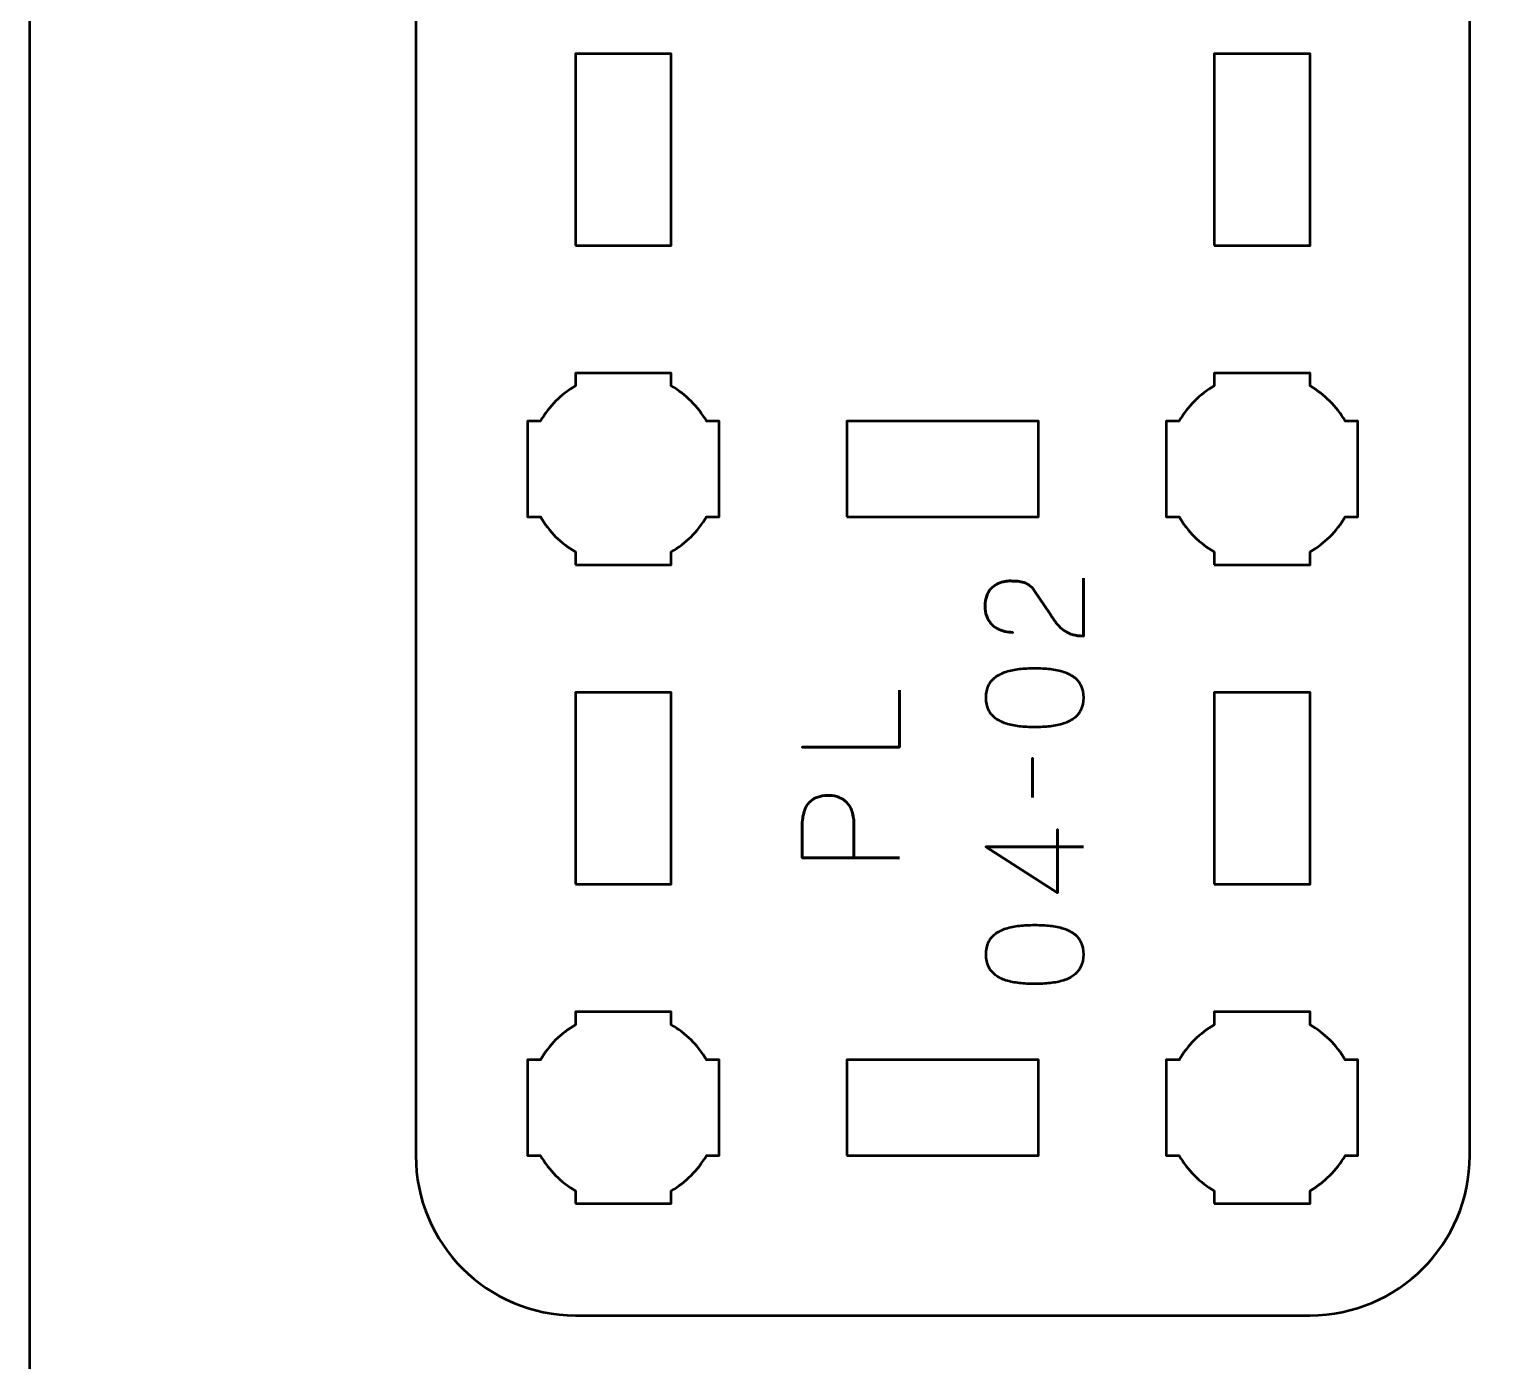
# Model space of a CAD drawing. Header units: centimetres. Extents: x -21 to 0, y -29.7 to 0.
# Drawn here: x -21 to -16.388, y -23.142 to -18.974 of the extents above; entities that cross this region are included whole.
import ezdxf

# ---------------------------------------------------------------- set-up
doc = ezdxf.new("R2010")
doc.units = ezdxf.units.CM
doc.header["$MEASUREMENT"] = 0
doc.layers.add('Layer 1', color=7, linetype='Continuous')

msp = doc.modelspace()

# ---------------------------------------------------------------- linework, layer by layer
at = {"layer": 'Layer 1', "color": 1, "lineweight": 53}
msp.add_open_spline([(-21.00003, -29.19995), (-21.00003, -29.19995), (-21.00003, -5.29992), (-21.00003, -5.29992), (-21.00003, -5.29992), (-21.00003, -5.21709), (-20.93286, -5.14992), (-20.85003, -5.14992), (-20.85003, -5.14992), (-20.7672, -5.14992), (-20.70003, -5.08275), (-20.70003, -4.99992), (-20.70003, -4.99992), (-20.70003, -4.91709), (-20.7672, -4.84992), (-20.85003, -4.84992), (-20.85003, -4.84992), (-20.93286, -4.84992), (-21.00003, -4.78275), (-21.00003, -4.69992), (-21.00003, -4.69992), (-21.00003, -4.61709), (-20.93286, -4.54992), (-20.85003, -4.54992), (-20.85003, -4.54992), (-20.7672, -4.54992), (-20.70003, -4.48275), (-20.70003, -4.39992), (-20.70003, -4.39992), (-20.70003, -4.31709), (-20.7672, -4.24992), (-20.85003, -4.24992), (-20.85003, -4.24992), (-20.93286, -4.24992), (-21.00003, -4.18275), (-21.00003, -4.09992), (-21.00003, -4.09992), (-21.00003, -4.01709), (-20.93286, -3.94992), (-20.85003, -3.94992), (-20.85003, -3.94992), (-20.7672, -3.94992), (-20.70003, -3.88275), (-20.70003, -3.79992), (-20.70003, -3.79992), (-20.70003, -3.71709), (-20.7672, -3.64992), (-20.85003, -3.64992), (-20.85003, -3.64992), (-20.93286, -3.64992), (-21.00003, -3.58275), (-21.00003, -3.49992), (-21.00003, -3.49992), (-21.00003, -3.41709), (-20.93286, -3.34992), (-20.85003, -3.34992), (-20.85003, -3.34992), (-20.7672, -3.34992), (-20.70003, -3.28275), (-20.70003, -3.19992), (-20.70003, -3.19992), (-20.70003, -3.11709), (-20.7672, -3.04992), (-20.85003, -3.04992), (-20.85003, -3.04992), (-20.93286, -3.04992), (-21.00003, -2.98275), (-21.00003, -2.89992), (-21.00003, -2.89992), (-21.00003, -2.81709), (-20.93286, -2.74992), (-20.85003, -2.74992), (-20.85003, -2.74992), (-20.7672, -2.74992), (-20.70003, -2.68275), (-20.70003, -2.59992), (-20.70003, -2.59992), (-20.70003, -2.51709), (-20.7672, -2.44992), (-20.85003, -2.44992), (-20.85003, -2.44992), (-20.93286, -2.44992), (-21.00003, -2.38275), (-21.00003, -2.29992), (-21.00003, -2.29992), (-21.00003, -2.21709), (-20.93286, -2.14992), (-20.85003, -2.14992), (-20.85003, -2.14992), (-20.7672, -2.14992), (-20.70003, -2.08275), (-20.70003, -1.99992), (-20.70003, -1.99992), (-20.70003, -1.91709), (-20.7672, -1.84992), (-20.85003, -1.84992), (-20.85003, -1.84992), (-20.93286, -1.84992), (-21.00003, -1.78275), (-21.00003, -1.69992), (-21.00003, -1.69992), (-21.00003, -1.61709), (-20.93286, -1.54992), (-20.85003, -1.54992), (-20.85003, -1.54992), (-20.7672, -1.54992), (-20.70003, -1.48275), (-20.70003, -1.39992), (-20.70003, -1.39992), (-20.70003, -1.31709), (-20.7672, -1.24992), (-20.85003, -1.24992), (-20.85003, -1.24992), (-20.93286, -1.24992), (-21.00003, -1.18275), (-21.00003, -1.09992), (-21.00003, -1.09992), (-21.00003, -1.09992), (-21.00003, -0.49992), (-21.00003, -0.49992), (-21.00003, -0.49992), (-21.00003, -0.22295), (-20.77694, 0.00004), (-20.49994, 0.00004), (-20.49994, 0.00004), (-20.49994, 0.00004), (-0.50008, 0.00004), (-0.50008, 0.00004), (-0.50008, 0.00004), (-0.22294, 0.00004), (0.00002, -0.22295), (0.00002, -0.49992), (0.00002, -0.49992), (0.00002, -0.49992), (0.00002, -29.19995), (0.00002, -29.19995), (0.00002, -29.19995), (0.00002, -29.47695), (-0.22294, -29.70004), (-0.50008, -29.70004), (-0.50008, -29.70004), (-0.50008, -29.70004), (-20.49994, -29.70004), (-20.49994, -29.70004), (-20.49994, -29.70004), (-20.77694, -29.70004), (-21.00003, -29.47695), (-21.00003, -29.19995)], degree=3, knots=[0, 0, 0, 0, 0.027027, 0.027027, 0.027027, 0.027027, 0.0540541, 0.0540541, 0.0540541, 0.0540541, 0.0810811, 0.0810811, 0.0810811, 0.0810811, 0.1081081, 0.1081081, 0.1081081, 0.1081081, 0.1351351, 0.1351351, 0.1351351, 0.1351351, 0.1621622, 0.1621622, 0.1621622, 0.1621622, 0.1891892, 0.1891892, 0.1891892, 0.1891892, 0.2162162, 0.2162162, 0.2162162, 0.2162162, 0.2432432, 0.2432432, 0.2432432, 0.2432432, 0.2702703, 0.2702703, 0.2702703, 0.2702703, 0.2972973, 0.2972973, 0.2972973, 0.2972973, 0.3243243, 0.3243243, 0.3243243, 0.3243243, 0.3513514, 0.3513514, 0.3513514, 0.3513514, 0.3783784, 0.3783784, 0.3783784, 0.3783784, 0.4054054, 0.4054054, 0.4054054, 0.4054054, 0.4324324, 0.4324324, 0.4324324, 0.4324324, 0.4594595, 0.4594595, 0.4594595, 0.4594595, 0.4864865, 0.4864865, 0.4864865, 0.4864865, 0.5135135, 0.5135135, 0.5135135, 0.5135135, 0.5405405, 0.5405405, 0.5405405, 0.5405405, 0.5675676, 0.5675676, 0.5675676, 0.5675676, 0.5945946, 0.5945946, 0.5945946, 0.5945946, 0.6216216, 0.6216216, 0.6216216, 0.6216216, 0.6486486, 0.6486486, 0.6486486, 0.6486486, 0.6756757, 0.6756757, 0.6756757, 0.6756757, 0.7027027, 0.7027027, 0.7027027, 0.7027027, 0.7297297, 0.7297297, 0.7297297, 0.7297297, 0.7567568, 0.7567568, 0.7567568, 0.7567568, 0.7837838, 0.7837838, 0.7837838, 0.7837838, 0.8108108, 0.8108108, 0.8108108, 0.8108108, 0.8378378, 0.8378378, 0.8378378, 0.8378378, 0.8648649, 0.8648649, 0.8648649, 0.8648649, 0.8918919, 0.8918919, 0.8918919, 0.8918919, 0.9189189, 0.9189189, 0.9189189, 0.9189189, 0.9459459, 0.9459459, 0.9459459, 0.9459459, 0.972973, 0.972973, 0.972973, 0.972973, 1, 1, 1, 1], dxfattribs=at)
at = {"layer": 'Layer 1', "color": 3, "lineweight": 53}
msp.add_open_spline([(-16.99027, -23.00017), (-16.99027, -23.00017), (-19.29027, -23.00017), (-19.29027, -23.00017), (-19.29027, -23.00017), (-19.56636, -23.00017), (-19.79027, -22.77626), (-19.79027, -22.50017), (-19.79027, -22.50017), (-19.79027, -22.50017), (-19.79027, -16.20017), (-19.79027, -16.20017), (-19.79027, -16.20017), (-19.79027, -15.92408), (-19.56636, -15.70017), (-19.29027, -15.70017), (-19.29027, -15.70017), (-19.29027, -15.70017), (-16.99027, -15.70017), (-16.99027, -15.70017), (-16.99027, -15.70017), (-16.71418, -15.70017), (-16.49027, -15.92408), (-16.49027, -16.20017), (-16.49027, -16.20017), (-16.49027, -16.20017), (-16.49027, -22.50017), (-16.49027, -22.50017), (-16.49027, -22.50017), (-16.49027, -22.77626), (-16.71418, -23.00017), (-16.99027, -23.00017)], degree=3, knots=[0, 0, 0, 0, 0.125, 0.125, 0.125, 0.125, 0.25, 0.25, 0.25, 0.25, 0.375, 0.375, 0.375, 0.375, 0.5, 0.5, 0.5, 0.5, 0.625, 0.625, 0.625, 0.625, 0.75, 0.75, 0.75, 0.75, 0.875, 0.875, 0.875, 0.875, 1, 1, 1, 1], dxfattribs=at)
at = {"layer": 'Layer 1', "lineweight": 53}
for points, knots in [([(-19.29027, -19.65017), (-19.29027, -19.65017), (-19.29027, -19.05017), (-19.29027, -19.05017), (-19.29027, -19.05017), (-19.29027, -19.05017), (-18.99027, -19.05017), (-18.99027, -19.05017), (-18.99027, -19.05017), (-18.99027, -19.05017), (-18.99027, -19.65017), (-18.99027, -19.65017), (-18.99027, -19.65017), (-18.99027, -19.65017), (-19.29027, -19.65017), (-19.29027, -19.65017)], [0, 0, 0, 0, 0.25, 0.25, 0.25, 0.25, 0.5, 0.5, 0.5, 0.5, 0.75, 0.75, 0.75, 0.75, 1, 1, 1, 1]), ([(-17.29027, -19.65017), (-17.29027, -19.65017), (-17.29027, -19.05017), (-17.29027, -19.05017), (-17.29027, -19.05017), (-17.29027, -19.05017), (-16.99027, -19.05017), (-16.99027, -19.05017), (-16.99027, -19.05017), (-16.99027, -19.05017), (-16.99027, -19.65017), (-16.99027, -19.65017), (-16.99027, -19.65017), (-16.99027, -19.65017), (-17.29027, -19.65017), (-17.29027, -19.65017)], [0, 0, 0, 0, 0.25, 0.25, 0.25, 0.25, 0.5, 0.5, 0.5, 0.5, 0.75, 0.75, 0.75, 0.75, 1, 1, 1, 1]), ([(-19.29027, -20.65017), (-19.29027, -20.65017), (-19.29027, -20.61002), (-19.29027, -20.61002), (-19.29027, -20.61002), (-19.3358, -20.58367), (-19.37377, -20.5457), (-19.40012, -20.50017), (-19.40012, -20.50017), (-19.40012, -20.50017), (-19.44027, -20.50017), (-19.44027, -20.50017), (-19.44027, -20.50017), (-19.44027, -20.50017), (-19.44027, -20.35017), (-19.44027, -20.35017), (-19.44027, -20.35017), (-19.44027, -20.35017), (-19.44027, -20.20017), (-19.44027, -20.20017), (-19.44027, -20.20017), (-19.44027, -20.20017), (-19.40012, -20.20017), (-19.40012, -20.20017), (-19.40012, -20.20017), (-19.37377, -20.15464), (-19.3358, -20.11667), (-19.29027, -20.09032), (-19.29027, -20.09032), (-19.29027, -20.09032), (-19.29027, -20.05017), (-19.29027, -20.05017), (-19.29027, -20.05017), (-19.29027, -20.05017), (-19.14027, -20.05017), (-19.14027, -20.05017), (-19.14027, -20.05017), (-19.14027, -20.05017), (-18.99027, -20.05017), (-18.99027, -20.05017), (-18.99027, -20.05017), (-18.99027, -20.05017), (-18.99027, -20.09032), (-18.99027, -20.09032), (-18.99027, -20.09032), (-18.94474, -20.11667), (-18.90677, -20.15464), (-18.88042, -20.20017), (-18.88042, -20.20017), (-18.88042, -20.20017), (-18.84027, -20.20017), (-18.84027, -20.20017), (-18.84027, -20.20017), (-18.84027, -20.20017), (-18.84027, -20.35017), (-18.84027, -20.35017), (-18.84027, -20.35017), (-18.84027, -20.35017), (-18.84027, -20.50017), (-18.84027, -20.50017), (-18.84027, -20.50017), (-18.84027, -20.50017), (-18.88042, -20.50017), (-18.88042, -20.50017), (-18.88042, -20.50017), (-18.90677, -20.5457), (-18.94474, -20.58367), (-18.99027, -20.61002), (-18.99027, -20.61002), (-18.99027, -20.61002), (-18.99027, -20.65017), (-18.99027, -20.65017), (-18.99027, -20.65017), (-18.99027, -20.65017), (-19.14027, -20.65017), (-19.14027, -20.65017), (-19.14027, -20.65017), (-19.14027, -20.65017), (-19.29027, -20.65017), (-19.29027, -20.65017)], [0, 0, 0, 0, 0.05, 0.05, 0.05, 0.05, 0.1, 0.1, 0.1, 0.1, 0.15, 0.15, 0.15, 0.15, 0.2, 0.2, 0.2, 0.2, 0.25, 0.25, 0.25, 0.25, 0.3, 0.3, 0.3, 0.3, 0.35, 0.35, 0.35, 0.35, 0.4, 0.4, 0.4, 0.4, 0.45, 0.45, 0.45, 0.45, 0.5, 0.5, 0.5, 0.5, 0.55, 0.55, 0.55, 0.55, 0.6, 0.6, 0.6, 0.6, 0.65, 0.65, 0.65, 0.65, 0.7, 0.7, 0.7, 0.7, 0.75, 0.75, 0.75, 0.75, 0.8, 0.8, 0.8, 0.8, 0.85, 0.85, 0.85, 0.85, 0.9, 0.9, 0.9, 0.9, 0.95, 0.95, 0.95, 0.95, 1, 1, 1, 1]), ([(-17.29027, -20.65017), (-17.29027, -20.65017), (-17.29027, -20.61002), (-17.29027, -20.61002), (-17.29027, -20.61002), (-17.3358, -20.58367), (-17.37377, -20.5457), (-17.40012, -20.50017), (-17.40012, -20.50017), (-17.40012, -20.50017), (-17.44027, -20.50017), (-17.44027, -20.50017), (-17.44027, -20.50017), (-17.44027, -20.50017), (-17.44027, -20.35017), (-17.44027, -20.35017), (-17.44027, -20.35017), (-17.44027, -20.35017), (-17.44027, -20.20017), (-17.44027, -20.20017), (-17.44027, -20.20017), (-17.44027, -20.20017), (-17.40012, -20.20017), (-17.40012, -20.20017), (-17.40012, -20.20017), (-17.37377, -20.15464), (-17.3358, -20.11667), (-17.29027, -20.09032), (-17.29027, -20.09032), (-17.29027, -20.09032), (-17.29027, -20.05017), (-17.29027, -20.05017), (-17.29027, -20.05017), (-17.29027, -20.05017), (-17.14027, -20.05017), (-17.14027, -20.05017), (-17.14027, -20.05017), (-17.14027, -20.05017), (-16.99027, -20.05017), (-16.99027, -20.05017), (-16.99027, -20.05017), (-16.99027, -20.05017), (-16.99027, -20.09032), (-16.99027, -20.09032), (-16.99027, -20.09032), (-16.94474, -20.11667), (-16.90677, -20.15464), (-16.88042, -20.20017), (-16.88042, -20.20017), (-16.88042, -20.20017), (-16.84027, -20.20017), (-16.84027, -20.20017), (-16.84027, -20.20017), (-16.84027, -20.20017), (-16.84027, -20.35017), (-16.84027, -20.35017), (-16.84027, -20.35017), (-16.84027, -20.35017), (-16.84027, -20.50017), (-16.84027, -20.50017), (-16.84027, -20.50017), (-16.84027, -20.50017), (-16.88042, -20.50017), (-16.88042, -20.50017), (-16.88042, -20.50017), (-16.90677, -20.5457), (-16.94474, -20.58367), (-16.99027, -20.61002), (-16.99027, -20.61002), (-16.99027, -20.61002), (-16.99027, -20.65017), (-16.99027, -20.65017), (-16.99027, -20.65017), (-16.99027, -20.65017), (-17.14027, -20.65017), (-17.14027, -20.65017), (-17.14027, -20.65017), (-17.14027, -20.65017), (-17.29027, -20.65017), (-17.29027, -20.65017)], [0, 0, 0, 0, 0.05, 0.05, 0.05, 0.05, 0.1, 0.1, 0.1, 0.1, 0.15, 0.15, 0.15, 0.15, 0.2, 0.2, 0.2, 0.2, 0.25, 0.25, 0.25, 0.25, 0.3, 0.3, 0.3, 0.3, 0.35, 0.35, 0.35, 0.35, 0.4, 0.4, 0.4, 0.4, 0.45, 0.45, 0.45, 0.45, 0.5, 0.5, 0.5, 0.5, 0.55, 0.55, 0.55, 0.55, 0.6, 0.6, 0.6, 0.6, 0.65, 0.65, 0.65, 0.65, 0.7, 0.7, 0.7, 0.7, 0.75, 0.75, 0.75, 0.75, 0.8, 0.8, 0.8, 0.8, 0.85, 0.85, 0.85, 0.85, 0.9, 0.9, 0.9, 0.9, 0.95, 0.95, 0.95, 0.95, 1, 1, 1, 1]), ([(-18.44027, -20.50017), (-18.44027, -20.50017), (-18.44027, -20.20017), (-18.44027, -20.20017), (-18.44027, -20.20017), (-18.44027, -20.20017), (-17.84027, -20.20017), (-17.84027, -20.20017), (-17.84027, -20.20017), (-17.84027, -20.20017), (-17.84027, -20.50017), (-17.84027, -20.50017), (-17.84027, -20.50017), (-17.84027, -20.50017), (-18.44027, -20.50017), (-18.44027, -20.50017)], [0, 0, 0, 0, 0.25, 0.25, 0.25, 0.25, 0.5, 0.5, 0.5, 0.5, 0.75, 0.75, 0.75, 0.75, 1, 1, 1, 1]), ([(-19.29027, -21.65017), (-19.29027, -21.65017), (-19.29027, -21.05017), (-19.29027, -21.05017), (-19.29027, -21.05017), (-19.29027, -21.05017), (-18.99027, -21.05017), (-18.99027, -21.05017), (-18.99027, -21.05017), (-18.99027, -21.05017), (-18.99027, -21.65017), (-18.99027, -21.65017), (-18.99027, -21.65017), (-18.99027, -21.65017), (-19.29027, -21.65017), (-19.29027, -21.65017)], [0, 0, 0, 0, 0.25, 0.25, 0.25, 0.25, 0.5, 0.5, 0.5, 0.5, 0.75, 0.75, 0.75, 0.75, 1, 1, 1, 1]), ([(-17.29027, -21.65017), (-17.29027, -21.65017), (-17.29027, -21.05017), (-17.29027, -21.05017), (-17.29027, -21.05017), (-17.29027, -21.05017), (-16.99027, -21.05017), (-16.99027, -21.05017), (-16.99027, -21.05017), (-16.99027, -21.05017), (-16.99027, -21.65017), (-16.99027, -21.65017), (-16.99027, -21.65017), (-16.99027, -21.65017), (-17.29027, -21.65017), (-17.29027, -21.65017)], [0, 0, 0, 0, 0.25, 0.25, 0.25, 0.25, 0.5, 0.5, 0.5, 0.5, 0.75, 0.75, 0.75, 0.75, 1, 1, 1, 1]), ([(-19.29027, -22.65017), (-19.29027, -22.65017), (-19.29027, -22.61002), (-19.29027, -22.61002), (-19.29027, -22.61002), (-19.3358, -22.58367), (-19.37377, -22.5457), (-19.40012, -22.50017), (-19.40012, -22.50017), (-19.40012, -22.50017), (-19.44027, -22.50017), (-19.44027, -22.50017), (-19.44027, -22.50017), (-19.44027, -22.50017), (-19.44027, -22.35017), (-19.44027, -22.35017), (-19.44027, -22.35017), (-19.44027, -22.35017), (-19.44027, -22.20017), (-19.44027, -22.20017), (-19.44027, -22.20017), (-19.44027, -22.20017), (-19.40012, -22.20017), (-19.40012, -22.20017), (-19.40012, -22.20017), (-19.37377, -22.15464), (-19.3358, -22.11667), (-19.29027, -22.09032), (-19.29027, -22.09032), (-19.29027, -22.09032), (-19.29027, -22.05017), (-19.29027, -22.05017), (-19.29027, -22.05017), (-19.29027, -22.05017), (-19.14027, -22.05017), (-19.14027, -22.05017), (-19.14027, -22.05017), (-19.14027, -22.05017), (-18.99027, -22.05017), (-18.99027, -22.05017), (-18.99027, -22.05017), (-18.99027, -22.05017), (-18.99027, -22.09032), (-18.99027, -22.09032), (-18.99027, -22.09032), (-18.94474, -22.11667), (-18.90677, -22.15464), (-18.88042, -22.20017), (-18.88042, -22.20017), (-18.88042, -22.20017), (-18.84027, -22.20017), (-18.84027, -22.20017), (-18.84027, -22.20017), (-18.84027, -22.20017), (-18.84027, -22.35017), (-18.84027, -22.35017), (-18.84027, -22.35017), (-18.84027, -22.35017), (-18.84027, -22.50017), (-18.84027, -22.50017), (-18.84027, -22.50017), (-18.84027, -22.50017), (-18.88042, -22.50017), (-18.88042, -22.50017), (-18.88042, -22.50017), (-18.90677, -22.5457), (-18.94474, -22.58367), (-18.99027, -22.61002), (-18.99027, -22.61002), (-18.99027, -22.61002), (-18.99027, -22.65017), (-18.99027, -22.65017), (-18.99027, -22.65017), (-18.99027, -22.65017), (-19.14027, -22.65017), (-19.14027, -22.65017), (-19.14027, -22.65017), (-19.14027, -22.65017), (-19.29027, -22.65017), (-19.29027, -22.65017)], [0, 0, 0, 0, 0.05, 0.05, 0.05, 0.05, 0.1, 0.1, 0.1, 0.1, 0.15, 0.15, 0.15, 0.15, 0.2, 0.2, 0.2, 0.2, 0.25, 0.25, 0.25, 0.25, 0.3, 0.3, 0.3, 0.3, 0.35, 0.35, 0.35, 0.35, 0.4, 0.4, 0.4, 0.4, 0.45, 0.45, 0.45, 0.45, 0.5, 0.5, 0.5, 0.5, 0.55, 0.55, 0.55, 0.55, 0.6, 0.6, 0.6, 0.6, 0.65, 0.65, 0.65, 0.65, 0.7, 0.7, 0.7, 0.7, 0.75, 0.75, 0.75, 0.75, 0.8, 0.8, 0.8, 0.8, 0.85, 0.85, 0.85, 0.85, 0.9, 0.9, 0.9, 0.9, 0.95, 0.95, 0.95, 0.95, 1, 1, 1, 1]), ([(-17.29027, -22.65017), (-17.29027, -22.65017), (-17.29027, -22.61002), (-17.29027, -22.61002), (-17.29027, -22.61002), (-17.3358, -22.58367), (-17.37377, -22.5457), (-17.40012, -22.50017), (-17.40012, -22.50017), (-17.40012, -22.50017), (-17.44027, -22.50017), (-17.44027, -22.50017), (-17.44027, -22.50017), (-17.44027, -22.50017), (-17.44027, -22.35017), (-17.44027, -22.35017), (-17.44027, -22.35017), (-17.44027, -22.35017), (-17.44027, -22.20017), (-17.44027, -22.20017), (-17.44027, -22.20017), (-17.44027, -22.20017), (-17.40012, -22.20017), (-17.40012, -22.20017), (-17.40012, -22.20017), (-17.37377, -22.15464), (-17.3358, -22.11667), (-17.29027, -22.09032), (-17.29027, -22.09032), (-17.29027, -22.09032), (-17.29027, -22.05017), (-17.29027, -22.05017), (-17.29027, -22.05017), (-17.29027, -22.05017), (-17.14027, -22.05017), (-17.14027, -22.05017), (-17.14027, -22.05017), (-17.14027, -22.05017), (-16.99027, -22.05017), (-16.99027, -22.05017), (-16.99027, -22.05017), (-16.99027, -22.05017), (-16.99027, -22.09032), (-16.99027, -22.09032), (-16.99027, -22.09032), (-16.94474, -22.11667), (-16.90677, -22.15464), (-16.88042, -22.20017), (-16.88042, -22.20017), (-16.88042, -22.20017), (-16.84027, -22.20017), (-16.84027, -22.20017), (-16.84027, -22.20017), (-16.84027, -22.20017), (-16.84027, -22.35017), (-16.84027, -22.35017), (-16.84027, -22.35017), (-16.84027, -22.35017), (-16.84027, -22.50017), (-16.84027, -22.50017), (-16.84027, -22.50017), (-16.84027, -22.50017), (-16.88042, -22.50017), (-16.88042, -22.50017), (-16.88042, -22.50017), (-16.90677, -22.5457), (-16.94474, -22.58367), (-16.99027, -22.61002), (-16.99027, -22.61002), (-16.99027, -22.61002), (-16.99027, -22.65017), (-16.99027, -22.65017), (-16.99027, -22.65017), (-16.99027, -22.65017), (-17.14027, -22.65017), (-17.14027, -22.65017), (-17.14027, -22.65017), (-17.14027, -22.65017), (-17.29027, -22.65017), (-17.29027, -22.65017)], [0, 0, 0, 0, 0.05, 0.05, 0.05, 0.05, 0.1, 0.1, 0.1, 0.1, 0.15, 0.15, 0.15, 0.15, 0.2, 0.2, 0.2, 0.2, 0.25, 0.25, 0.25, 0.25, 0.3, 0.3, 0.3, 0.3, 0.35, 0.35, 0.35, 0.35, 0.4, 0.4, 0.4, 0.4, 0.45, 0.45, 0.45, 0.45, 0.5, 0.5, 0.5, 0.5, 0.55, 0.55, 0.55, 0.55, 0.6, 0.6, 0.6, 0.6, 0.65, 0.65, 0.65, 0.65, 0.7, 0.7, 0.7, 0.7, 0.75, 0.75, 0.75, 0.75, 0.8, 0.8, 0.8, 0.8, 0.85, 0.85, 0.85, 0.85, 0.9, 0.9, 0.9, 0.9, 0.95, 0.95, 0.95, 0.95, 1, 1, 1, 1]), ([(-18.44027, -22.50017), (-18.44027, -22.50017), (-18.44027, -22.20017), (-18.44027, -22.20017), (-18.44027, -22.20017), (-18.44027, -22.20017), (-17.84027, -22.20017), (-17.84027, -22.20017), (-17.84027, -22.20017), (-17.84027, -22.20017), (-17.84027, -22.50017), (-17.84027, -22.50017), (-17.84027, -22.50017), (-17.84027, -22.50017), (-18.44027, -22.50017), (-18.44027, -22.50017)], [0, 0, 0, 0, 0.25, 0.25, 0.25, 0.25, 0.5, 0.5, 0.5, 0.5, 0.75, 0.75, 0.75, 0.75, 1, 1, 1, 1])]:
    msp.add_open_spline(points, degree=3, knots=knots, dxfattribs=at)
at = {"layer": 'Layer 1', "color": 5, "lineweight": 53}
for points, knots in [([(-17.70002, -20.69211), (-17.70002, -20.69211), (-17.70002, -20.87372), (-17.70002, -20.87372), (-17.70002, -20.87372), (-17.7123, -20.87337), (-17.72316, -20.87182), (-17.73248, -20.8692), (-17.73248, -20.8692), (-17.74179, -20.86652), (-17.74997, -20.86293), (-17.75703, -20.85848), (-17.75703, -20.85848), (-17.76408, -20.85396), (-17.77036, -20.84881), (-17.77587, -20.84296), (-17.77587, -20.84296), (-17.78144, -20.8371), (-17.78652, -20.83082), (-17.79132, -20.82405), (-17.79132, -20.82405), (-17.79605, -20.81728), (-17.80077, -20.81029), (-17.80543, -20.80302), (-17.80543, -20.80302), (-17.80543, -20.80302), (-17.85369, -20.73063), (-17.85369, -20.73063), (-17.85369, -20.73063), (-17.85891, -20.72323), (-17.86455, -20.71744), (-17.87076, -20.71335), (-17.87076, -20.71335), (-17.8769, -20.70919), (-17.88339, -20.70629), (-17.89017, -20.70453), (-17.89017, -20.70453), (-17.89701, -20.70284), (-17.90392, -20.70178), (-17.91105, -20.70143), (-17.91105, -20.70143), (-17.91818, -20.70107), (-17.9253, -20.70093), (-17.93243, -20.701), (-17.93243, -20.701), (-17.93828, -20.701), (-17.94456, -20.70178), (-17.95134, -20.70333), (-17.95134, -20.70333), (-17.95804, -20.70495), (-17.96474, -20.70749), (-17.97137, -20.71109), (-17.97137, -20.71109), (-17.97801, -20.71469), (-17.98407, -20.71949), (-17.98958, -20.72548), (-17.98958, -20.72548), (-17.99501, -20.73148), (-17.99938, -20.73889), (-18.0027, -20.74771), (-18.0027, -20.74771), (-18.00602, -20.75653), (-18.00771, -20.7669), (-18.00778, -20.77889), (-18.00778, -20.77889), (-18.00771, -20.79096), (-18.00602, -20.80161), (-18.00277, -20.81079), (-18.00277, -20.81079), (-17.99953, -20.81996), (-17.99501, -20.82779), (-17.9893, -20.83428), (-17.9893, -20.83428), (-17.98358, -20.84077), (-17.97695, -20.84599), (-17.96954, -20.85008), (-17.96954, -20.85008), (-17.96213, -20.85418), (-17.95423, -20.85714), (-17.9459, -20.85904), (-17.9459, -20.85904), (-17.93758, -20.86095), (-17.92911, -20.86187), (-17.92057, -20.86187), (-17.92057, -20.86187), (-17.92911, -20.86187), (-17.93758, -20.86095), (-17.9459, -20.85904), (-17.9459, -20.85904), (-17.95423, -20.85714), (-17.96213, -20.85418), (-17.96954, -20.85008), (-17.96954, -20.85008), (-17.97695, -20.84599), (-17.98358, -20.84077), (-17.9893, -20.83428), (-17.9893, -20.83428), (-17.99501, -20.82779), (-17.99953, -20.81996), (-18.00277, -20.81079), (-18.00277, -20.81079), (-18.00602, -20.80161), (-18.00771, -20.79096), (-18.00778, -20.77889), (-18.00778, -20.77889), (-18.00771, -20.7669), (-18.00602, -20.75653), (-18.0027, -20.74771), (-18.0027, -20.74771), (-17.99938, -20.73889), (-17.99501, -20.73148), (-17.98958, -20.72548), (-17.98958, -20.72548), (-17.98407, -20.71949), (-17.97801, -20.71469), (-17.97137, -20.71109), (-17.97137, -20.71109), (-17.96474, -20.70749), (-17.95804, -20.70495), (-17.95134, -20.70333), (-17.95134, -20.70333), (-17.94456, -20.70178), (-17.93828, -20.701), (-17.93243, -20.701), (-17.93243, -20.701), (-17.9253, -20.70093), (-17.91818, -20.70107), (-17.91105, -20.70143), (-17.91105, -20.70143), (-17.90392, -20.70178), (-17.89701, -20.70284), (-17.89017, -20.70453), (-17.89017, -20.70453), (-17.88339, -20.70629), (-17.8769, -20.70919), (-17.87076, -20.71335), (-17.87076, -20.71335), (-17.86455, -20.71744), (-17.85891, -20.72323), (-17.85369, -20.73063), (-17.85369, -20.73063), (-17.85369, -20.73063), (-17.80543, -20.80302), (-17.80543, -20.80302), (-17.80543, -20.80302), (-17.80077, -20.81029), (-17.79605, -20.81728), (-17.79132, -20.82405), (-17.79132, -20.82405), (-17.78652, -20.83082), (-17.78144, -20.8371), (-17.77587, -20.84296), (-17.77587, -20.84296), (-17.77036, -20.84881), (-17.76408, -20.85396), (-17.75703, -20.85848), (-17.75703, -20.85848), (-17.74997, -20.86293), (-17.74179, -20.86652), (-17.73248, -20.8692), (-17.73248, -20.8692), (-17.72316, -20.87182), (-17.7123, -20.87337), (-17.70002, -20.87372), (-17.70002, -20.87372), (-17.70002, -20.87372), (-17.70002, -20.69211), (-17.70002, -20.69211)], [0, 0, 0, 0, 0.0238095, 0.0238095, 0.0238095, 0.0238095, 0.047619, 0.047619, 0.047619, 0.047619, 0.0714286, 0.0714286, 0.0714286, 0.0714286, 0.0952381, 0.0952381, 0.0952381, 0.0952381, 0.1190476, 0.1190476, 0.1190476, 0.1190476, 0.1428571, 0.1428571, 0.1428571, 0.1428571, 0.1666667, 0.1666667, 0.1666667, 0.1666667, 0.1904762, 0.1904762, 0.1904762, 0.1904762, 0.2142857, 0.2142857, 0.2142857, 0.2142857, 0.2380952, 0.2380952, 0.2380952, 0.2380952, 0.2619048, 0.2619048, 0.2619048, 0.2619048, 0.2857143, 0.2857143, 0.2857143, 0.2857143, 0.3095238, 0.3095238, 0.3095238, 0.3095238, 0.3333333, 0.3333333, 0.3333333, 0.3333333, 0.3571429, 0.3571429, 0.3571429, 0.3571429, 0.3809524, 0.3809524, 0.3809524, 0.3809524, 0.4047619, 0.4047619, 0.4047619, 0.4047619, 0.4285714, 0.4285714, 0.4285714, 0.4285714, 0.452381, 0.452381, 0.452381, 0.452381, 0.4761905, 0.4761905, 0.4761905, 0.4761905, 0.5, 0.5, 0.5, 0.5, 0.5238095, 0.5238095, 0.5238095, 0.5238095, 0.547619, 0.547619, 0.547619, 0.547619, 0.5714286, 0.5714286, 0.5714286, 0.5714286, 0.5952381, 0.5952381, 0.5952381, 0.5952381, 0.6190476, 0.6190476, 0.6190476, 0.6190476, 0.6428571, 0.6428571, 0.6428571, 0.6428571, 0.6666667, 0.6666667, 0.6666667, 0.6666667, 0.6904762, 0.6904762, 0.6904762, 0.6904762, 0.7142857, 0.7142857, 0.7142857, 0.7142857, 0.7380952, 0.7380952, 0.7380952, 0.7380952, 0.7619048, 0.7619048, 0.7619048, 0.7619048, 0.7857143, 0.7857143, 0.7857143, 0.7857143, 0.8095238, 0.8095238, 0.8095238, 0.8095238, 0.8333333, 0.8333333, 0.8333333, 0.8333333, 0.8571429, 0.8571429, 0.8571429, 0.8571429, 0.8809524, 0.8809524, 0.8809524, 0.8809524, 0.9047619, 0.9047619, 0.9047619, 0.9047619, 0.9285714, 0.9285714, 0.9285714, 0.9285714, 0.952381, 0.952381, 0.952381, 0.952381, 0.9761905, 0.9761905, 0.9761905, 0.9761905, 1, 1, 1, 1]), ([(-17.70002, -21.06633), (-17.70009, -21.05152), (-17.7027, -21.03875), (-17.70778, -21.02809), (-17.70778, -21.02809), (-17.71286, -21.01751), (-17.72013, -21.00869), (-17.72937, -21.00164), (-17.72937, -21.00164), (-17.73868, -20.99465), (-17.74969, -20.98915), (-17.76239, -20.98506), (-17.76239, -20.98506), (-17.77509, -20.98103), (-17.78899, -20.97814), (-17.80423, -20.97652), (-17.80423, -20.97652), (-17.81947, -20.97482), (-17.83549, -20.97398), (-17.85242, -20.97405), (-17.85242, -20.97405), (-17.86928, -20.97398), (-17.8853, -20.97482), (-17.90047, -20.97652), (-17.90047, -20.97652), (-17.91564, -20.97814), (-17.92961, -20.98103), (-17.94231, -20.98506), (-17.94231, -20.98506), (-17.95494, -20.98915), (-17.96594, -20.99465), (-17.97533, -21.00164), (-17.97533, -21.00164), (-17.98464, -21.00869), (-17.99191, -21.01751), (-17.99699, -21.02809), (-17.99699, -21.02809), (-18.00214, -21.03875), (-18.00475, -21.05152), (-18.00482, -21.06633), (-18.00482, -21.06633), (-18.00475, -21.08115), (-18.00214, -21.09392), (-17.99699, -21.10458), (-17.99699, -21.10458), (-17.99191, -21.11516), (-17.98464, -21.12398), (-17.97533, -21.13103), (-17.97533, -21.13103), (-17.96594, -21.13802), (-17.95494, -21.14352), (-17.94231, -21.14761), (-17.94231, -21.14761), (-17.92961, -21.15164), (-17.91564, -21.15453), (-17.90047, -21.15615), (-17.90047, -21.15615), (-17.8853, -21.15784), (-17.86928, -21.15869), (-17.85242, -21.15862), (-17.85242, -21.15862), (-17.83549, -21.15869), (-17.81947, -21.15784), (-17.80423, -21.15615), (-17.80423, -21.15615), (-17.78899, -21.15453), (-17.77509, -21.15164), (-17.76239, -21.14761), (-17.76239, -21.14761), (-17.74969, -21.14352), (-17.73868, -21.13802), (-17.72937, -21.13103), (-17.72937, -21.13103), (-17.72013, -21.12398), (-17.71286, -21.11516), (-17.70778, -21.10458), (-17.70778, -21.10458), (-17.7027, -21.09392), (-17.70009, -21.08115), (-17.70002, -21.06633)], [0, 0, 0, 0, 0.05, 0.05, 0.05, 0.05, 0.1, 0.1, 0.1, 0.1, 0.15, 0.15, 0.15, 0.15, 0.2, 0.2, 0.2, 0.2, 0.25, 0.25, 0.25, 0.25, 0.3, 0.3, 0.3, 0.3, 0.35, 0.35, 0.35, 0.35, 0.4, 0.4, 0.4, 0.4, 0.45, 0.45, 0.45, 0.45, 0.5, 0.5, 0.5, 0.5, 0.55, 0.55, 0.55, 0.55, 0.6, 0.6, 0.6, 0.6, 0.65, 0.65, 0.65, 0.65, 0.7, 0.7, 0.7, 0.7, 0.75, 0.75, 0.75, 0.75, 0.8, 0.8, 0.8, 0.8, 0.85, 0.85, 0.85, 0.85, 0.9, 0.9, 0.9, 0.9, 0.95, 0.95, 0.95, 0.95, 1, 1, 1, 1]), ([(-17.70002, -21.06633), (-17.70009, -21.05152), (-17.7027, -21.03875), (-17.70778, -21.02809), (-17.70778, -21.02809), (-17.71286, -21.01751), (-17.72013, -21.00869), (-17.72937, -21.00164), (-17.72937, -21.00164), (-17.73868, -20.99465), (-17.74969, -20.98915), (-17.76239, -20.98506), (-17.76239, -20.98506), (-17.77509, -20.98103), (-17.78899, -20.97814), (-17.80423, -20.97652), (-17.80423, -20.97652), (-17.81947, -20.97482), (-17.83549, -20.97398), (-17.85242, -20.97405), (-17.85242, -20.97405), (-17.86928, -20.97398), (-17.8853, -20.97482), (-17.90047, -20.97652), (-17.90047, -20.97652), (-17.91564, -20.97814), (-17.92961, -20.98103), (-17.94231, -20.98506), (-17.94231, -20.98506), (-17.95494, -20.98915), (-17.96594, -20.99465), (-17.97533, -21.00164), (-17.97533, -21.00164), (-17.98464, -21.00869), (-17.99191, -21.01751), (-17.99699, -21.02809), (-17.99699, -21.02809), (-18.00214, -21.03875), (-18.00475, -21.05152), (-18.00482, -21.06633), (-18.00482, -21.06633), (-18.00475, -21.08115), (-18.00214, -21.09392), (-17.99699, -21.10458), (-17.99699, -21.10458), (-17.99191, -21.11516), (-17.98464, -21.12398), (-17.97533, -21.13103), (-17.97533, -21.13103), (-17.96594, -21.13802), (-17.95494, -21.14352), (-17.94231, -21.14761), (-17.94231, -21.14761), (-17.92961, -21.15164), (-17.91564, -21.15453), (-17.90047, -21.15615), (-17.90047, -21.15615), (-17.8853, -21.15784), (-17.86928, -21.15869), (-17.85242, -21.15862), (-17.85242, -21.15862), (-17.83549, -21.15869), (-17.81947, -21.15784), (-17.80423, -21.15615), (-17.80423, -21.15615), (-17.78899, -21.15453), (-17.77509, -21.15164), (-17.76239, -21.14761), (-17.76239, -21.14761), (-17.74969, -21.14352), (-17.73868, -21.13802), (-17.72937, -21.13103), (-17.72937, -21.13103), (-17.72013, -21.12398), (-17.71286, -21.11516), (-17.70778, -21.10458), (-17.70778, -21.10458), (-17.7027, -21.09392), (-17.70009, -21.08115), (-17.70002, -21.06633)], [0, 0, 0, 0, 0.05, 0.05, 0.05, 0.05, 0.1, 0.1, 0.1, 0.1, 0.15, 0.15, 0.15, 0.15, 0.2, 0.2, 0.2, 0.2, 0.25, 0.25, 0.25, 0.25, 0.3, 0.3, 0.3, 0.3, 0.35, 0.35, 0.35, 0.35, 0.4, 0.4, 0.4, 0.4, 0.45, 0.45, 0.45, 0.45, 0.5, 0.5, 0.5, 0.5, 0.55, 0.55, 0.55, 0.55, 0.6, 0.6, 0.6, 0.6, 0.65, 0.65, 0.65, 0.65, 0.7, 0.7, 0.7, 0.7, 0.75, 0.75, 0.75, 0.75, 0.8, 0.8, 0.8, 0.8, 0.85, 0.85, 0.85, 0.85, 0.9, 0.9, 0.9, 0.9, 0.95, 0.95, 0.95, 0.95, 1, 1, 1, 1]), ([(-18.27533, -21.04326), (-18.27533, -21.04326), (-18.27533, -21.22148), (-18.27533, -21.22148), (-18.27533, -21.22148), (-18.27533, -21.22148), (-18.58055, -21.22148), (-18.58055, -21.22148), (-18.58055, -21.22148), (-18.58055, -21.22148), (-18.27533, -21.22148), (-18.27533, -21.22148), (-18.27533, -21.22148), (-18.27533, -21.22148), (-18.27533, -21.04326), (-18.27533, -21.04326)], [0, 0, 0, 0, 0.25, 0.25, 0.25, 0.25, 0.5, 0.5, 0.5, 0.5, 0.75, 0.75, 0.75, 0.75, 1, 1, 1, 1]), ([(-17.85962, -21.37875), (-17.85962, -21.37875), (-17.85962, -21.25556), (-17.85962, -21.25556), (-17.85962, -21.25556), (-17.85962, -21.25556), (-17.85962, -21.37875), (-17.85962, -21.37875)], [0, 0, 0, 0, 0.5, 0.5, 0.5, 0.5, 1, 1, 1, 1]), ([(-18.27533, -21.56776), (-18.27533, -21.56776), (-18.58055, -21.56776), (-18.58055, -21.56776), (-18.58055, -21.56776), (-18.58055, -21.56776), (-18.58055, -21.47039), (-18.58055, -21.47039), (-18.58055, -21.47039), (-18.58048, -21.45092), (-18.57829, -21.43491), (-18.57406, -21.42228), (-18.57406, -21.42228), (-18.5699, -21.40972), (-18.56411, -21.39984), (-18.55677, -21.39271), (-18.55677, -21.39271), (-18.54951, -21.38559), (-18.54118, -21.38051), (-18.5318, -21.3774), (-18.5318, -21.3774), (-18.52241, -21.37437), (-18.51261, -21.37261), (-18.50223, -21.37218), (-18.50223, -21.37218), (-18.49186, -21.37169), (-18.4817, -21.37289), (-18.47183, -21.37571), (-18.47183, -21.37571), (-18.46195, -21.3786), (-18.45299, -21.38347), (-18.44494, -21.39046), (-18.44494, -21.39046), (-18.4369, -21.39737), (-18.43048, -21.40675), (-18.42575, -21.41854), (-18.42575, -21.41854), (-18.42096, -21.43032), (-18.41856, -21.44492), (-18.41842, -21.46235), (-18.41842, -21.46235), (-18.41842, -21.46235), (-18.41842, -21.56776), (-18.41842, -21.56776), (-18.41842, -21.56776), (-18.41842, -21.56776), (-18.41842, -21.46235), (-18.41842, -21.46235), (-18.41842, -21.46235), (-18.41856, -21.44528), (-18.42096, -21.43081), (-18.42575, -21.4191), (-18.42575, -21.4191), (-18.43048, -21.40732), (-18.4369, -21.39793), (-18.44494, -21.39088), (-18.44494, -21.39088), (-18.45299, -21.38389), (-18.46195, -21.37888), (-18.47183, -21.37592), (-18.47183, -21.37592), (-18.4817, -21.37296), (-18.49186, -21.37169), (-18.50223, -21.37218), (-18.50223, -21.37218), (-18.51261, -21.37261), (-18.52241, -21.37437), (-18.5318, -21.37754), (-18.5318, -21.37754), (-18.54118, -21.38065), (-18.54951, -21.38587), (-18.55677, -21.393), (-18.55677, -21.393), (-18.56411, -21.40019), (-18.5699, -21.41007), (-18.57406, -21.42263), (-18.57406, -21.42263), (-18.57829, -21.43526), (-18.58048, -21.45113), (-18.58055, -21.47039), (-18.58055, -21.47039), (-18.58055, -21.47039), (-18.58055, -21.56776), (-18.58055, -21.56776), (-18.58055, -21.56776), (-18.58055, -21.56776), (-18.27533, -21.56776), (-18.27533, -21.56776)], [0, 0, 0, 0, 0.0454545, 0.0454545, 0.0454545, 0.0454545, 0.0909091, 0.0909091, 0.0909091, 0.0909091, 0.1363636, 0.1363636, 0.1363636, 0.1363636, 0.1818182, 0.1818182, 0.1818182, 0.1818182, 0.2272727, 0.2272727, 0.2272727, 0.2272727, 0.2727273, 0.2727273, 0.2727273, 0.2727273, 0.3181818, 0.3181818, 0.3181818, 0.3181818, 0.3636364, 0.3636364, 0.3636364, 0.3636364, 0.4090909, 0.4090909, 0.4090909, 0.4090909, 0.4545455, 0.4545455, 0.4545455, 0.4545455, 0.5, 0.5, 0.5, 0.5, 0.5454545, 0.5454545, 0.5454545, 0.5454545, 0.5909091, 0.5909091, 0.5909091, 0.5909091, 0.6363636, 0.6363636, 0.6363636, 0.6363636, 0.6818182, 0.6818182, 0.6818182, 0.6818182, 0.7272727, 0.7272727, 0.7272727, 0.7272727, 0.7727273, 0.7727273, 0.7727273, 0.7727273, 0.8181818, 0.8181818, 0.8181818, 0.8181818, 0.8636364, 0.8636364, 0.8636364, 0.8636364, 0.9090909, 0.9090909, 0.9090909, 0.9090909, 0.9545455, 0.9545455, 0.9545455, 0.9545455, 1, 1, 1, 1]), ([(-17.70002, -21.53369), (-17.70002, -21.53369), (-18.00524, -21.53369), (-18.00524, -21.53369), (-18.00524, -21.53369), (-18.00524, -21.53369), (-17.7813, -21.67762), (-17.7813, -21.67762), (-17.7813, -21.67762), (-17.7813, -21.67762), (-17.7813, -21.4795), (-17.7813, -21.4795), (-17.7813, -21.4795), (-17.7813, -21.4795), (-17.7813, -21.67762), (-17.7813, -21.67762), (-17.7813, -21.67762), (-17.7813, -21.67762), (-18.00524, -21.53369), (-18.00524, -21.53369), (-18.00524, -21.53369), (-18.00524, -21.53369), (-17.70002, -21.53369), (-17.70002, -21.53369)], [0, 0, 0, 0, 0.1666667, 0.1666667, 0.1666667, 0.1666667, 0.3333333, 0.3333333, 0.3333333, 0.3333333, 0.5, 0.5, 0.5, 0.5, 0.6666667, 0.6666667, 0.6666667, 0.6666667, 0.8333333, 0.8333333, 0.8333333, 0.8333333, 1, 1, 1, 1]), ([(-17.70002, -21.87023), (-17.70009, -21.85542), (-17.7027, -21.84265), (-17.70778, -21.83199), (-17.70778, -21.83199), (-17.71286, -21.82141), (-17.72013, -21.81259), (-17.72937, -21.80554), (-17.72937, -21.80554), (-17.73868, -21.79855), (-17.74969, -21.79305), (-17.76239, -21.78896), (-17.76239, -21.78896), (-17.77509, -21.78493), (-17.78899, -21.78204), (-17.80423, -21.78042), (-17.80423, -21.78042), (-17.81947, -21.77872), (-17.83549, -21.77788), (-17.85242, -21.77795), (-17.85242, -21.77795), (-17.86928, -21.77788), (-17.8853, -21.77872), (-17.90047, -21.78042), (-17.90047, -21.78042), (-17.91564, -21.78204), (-17.92961, -21.78493), (-17.94231, -21.78896), (-17.94231, -21.78896), (-17.95494, -21.79305), (-17.96594, -21.79855), (-17.97533, -21.80554), (-17.97533, -21.80554), (-17.98464, -21.81259), (-17.99191, -21.82141), (-17.99699, -21.83199), (-17.99699, -21.83199), (-18.00214, -21.84265), (-18.00475, -21.85542), (-18.00482, -21.87023), (-18.00482, -21.87023), (-18.00475, -21.88505), (-18.00214, -21.89782), (-17.99699, -21.90848), (-17.99699, -21.90848), (-17.99191, -21.91906), (-17.98464, -21.92788), (-17.97533, -21.93493), (-17.97533, -21.93493), (-17.96594, -21.94192), (-17.95494, -21.94742), (-17.94231, -21.95151), (-17.94231, -21.95151), (-17.92961, -21.95554), (-17.91564, -21.95843), (-17.90047, -21.96005), (-17.90047, -21.96005), (-17.8853, -21.96174), (-17.86928, -21.96259), (-17.85242, -21.96252), (-17.85242, -21.96252), (-17.83549, -21.96259), (-17.81947, -21.96174), (-17.80423, -21.96005), (-17.80423, -21.96005), (-17.78899, -21.95843), (-17.77509, -21.95554), (-17.76239, -21.95151), (-17.76239, -21.95151), (-17.74969, -21.94742), (-17.73868, -21.94192), (-17.72937, -21.93493), (-17.72937, -21.93493), (-17.72013, -21.92788), (-17.71286, -21.91906), (-17.70778, -21.90848), (-17.70778, -21.90848), (-17.7027, -21.89782), (-17.70009, -21.88505), (-17.70002, -21.87023)], [0, 0, 0, 0, 0.05, 0.05, 0.05, 0.05, 0.1, 0.1, 0.1, 0.1, 0.15, 0.15, 0.15, 0.15, 0.2, 0.2, 0.2, 0.2, 0.25, 0.25, 0.25, 0.25, 0.3, 0.3, 0.3, 0.3, 0.35, 0.35, 0.35, 0.35, 0.4, 0.4, 0.4, 0.4, 0.45, 0.45, 0.45, 0.45, 0.5, 0.5, 0.5, 0.5, 0.55, 0.55, 0.55, 0.55, 0.6, 0.6, 0.6, 0.6, 0.65, 0.65, 0.65, 0.65, 0.7, 0.7, 0.7, 0.7, 0.75, 0.75, 0.75, 0.75, 0.8, 0.8, 0.8, 0.8, 0.85, 0.85, 0.85, 0.85, 0.9, 0.9, 0.9, 0.9, 0.95, 0.95, 0.95, 0.95, 1, 1, 1, 1]), ([(-17.70002, -21.87023), (-17.70009, -21.85542), (-17.7027, -21.84265), (-17.70778, -21.83199), (-17.70778, -21.83199), (-17.71286, -21.82141), (-17.72013, -21.81259), (-17.72937, -21.80554), (-17.72937, -21.80554), (-17.73868, -21.79855), (-17.74969, -21.79305), (-17.76239, -21.78896), (-17.76239, -21.78896), (-17.77509, -21.78493), (-17.78899, -21.78204), (-17.80423, -21.78042), (-17.80423, -21.78042), (-17.81947, -21.77872), (-17.83549, -21.77788), (-17.85242, -21.77795), (-17.85242, -21.77795), (-17.86928, -21.77788), (-17.8853, -21.77872), (-17.90047, -21.78042), (-17.90047, -21.78042), (-17.91564, -21.78204), (-17.92961, -21.78493), (-17.94231, -21.78896), (-17.94231, -21.78896), (-17.95494, -21.79305), (-17.96594, -21.79855), (-17.97533, -21.80554), (-17.97533, -21.80554), (-17.98464, -21.81259), (-17.99191, -21.82141), (-17.99699, -21.83199), (-17.99699, -21.83199), (-18.00214, -21.84265), (-18.00475, -21.85542), (-18.00482, -21.87023), (-18.00482, -21.87023), (-18.00475, -21.88505), (-18.00214, -21.89782), (-17.99699, -21.90848), (-17.99699, -21.90848), (-17.99191, -21.91906), (-17.98464, -21.92788), (-17.97533, -21.93493), (-17.97533, -21.93493), (-17.96594, -21.94192), (-17.95494, -21.94742), (-17.94231, -21.95151), (-17.94231, -21.95151), (-17.92961, -21.95554), (-17.91564, -21.95843), (-17.90047, -21.96005), (-17.90047, -21.96005), (-17.8853, -21.96174), (-17.86928, -21.96259), (-17.85242, -21.96252), (-17.85242, -21.96252), (-17.83549, -21.96259), (-17.81947, -21.96174), (-17.80423, -21.96005), (-17.80423, -21.96005), (-17.78899, -21.95843), (-17.77509, -21.95554), (-17.76239, -21.95151), (-17.76239, -21.95151), (-17.74969, -21.94742), (-17.73868, -21.94192), (-17.72937, -21.93493), (-17.72937, -21.93493), (-17.72013, -21.92788), (-17.71286, -21.91906), (-17.70778, -21.90848), (-17.70778, -21.90848), (-17.7027, -21.89782), (-17.70009, -21.88505), (-17.70002, -21.87023)], [0, 0, 0, 0, 0.05, 0.05, 0.05, 0.05, 0.1, 0.1, 0.1, 0.1, 0.15, 0.15, 0.15, 0.15, 0.2, 0.2, 0.2, 0.2, 0.25, 0.25, 0.25, 0.25, 0.3, 0.3, 0.3, 0.3, 0.35, 0.35, 0.35, 0.35, 0.4, 0.4, 0.4, 0.4, 0.45, 0.45, 0.45, 0.45, 0.5, 0.5, 0.5, 0.5, 0.55, 0.55, 0.55, 0.55, 0.6, 0.6, 0.6, 0.6, 0.65, 0.65, 0.65, 0.65, 0.7, 0.7, 0.7, 0.7, 0.75, 0.75, 0.75, 0.75, 0.8, 0.8, 0.8, 0.8, 0.85, 0.85, 0.85, 0.85, 0.9, 0.9, 0.9, 0.9, 0.95, 0.95, 0.95, 0.95, 1, 1, 1, 1])]:
    msp.add_open_spline(points, degree=3, knots=knots, dxfattribs=at)

doc.saveas('drawing.dxf')
